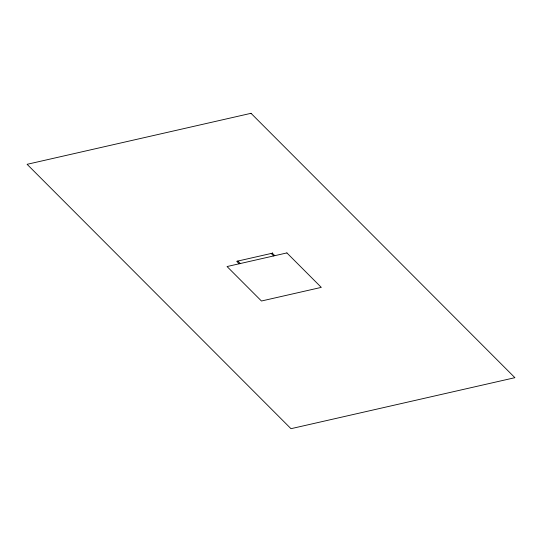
<?xml version="1.0" encoding="UTF-8"?>
<svg xmlns="http://www.w3.org/2000/svg" width="542" height="542" viewBox="0 0 542 542"><rect width="100%" height="100%" fill="white"/><g stroke="black" fill="none" stroke-linecap="round" stroke-linejoin="round"><path stroke-width="0.81" d="M239.178 263.785L236.718 261.312L272.308 253.209L272.531 252.802M272.308 253.209L274.774 255.675M271.196 253.46L273.663 255.932M237.83 261.061L240.296 263.534M251.014 113.312L27.1 164.314L290.986 428.688L514.9 377.686L251.014 113.312M286.894 252.918L227.057 266.549L261.454 301.006L321.298 287.382L286.894 252.918"/></g></svg>
